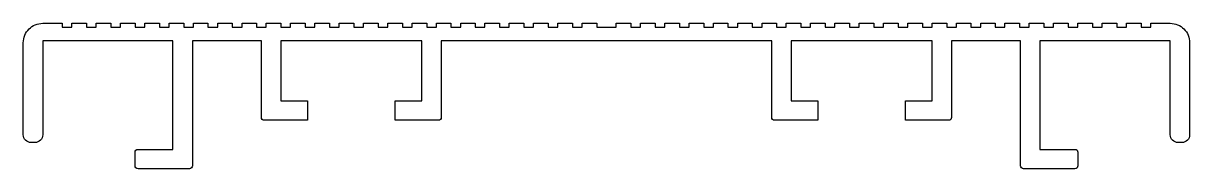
# Model space of a CAD drawing. Extents: x 51 to 171, y 127 to 142.
import ezdxf

# ---------------------------------------------------------------- set-up
doc = ezdxf.new("R2010")
doc.units = 0
doc.layers.get('0').update_dxf_attribs({"linetype": 'CONTINUOUS'})

msp = doc.modelspace()

# ---------------------------------------------------------------- linework, layer by layer
msp.add_lwpolyline([(60.45, 141.5), (61.45, 141.5), (61.45, 141.9), (62.95, 141.9), (62.95, 141.5), (63.95, 141.5), (63.95, 141.9), (65.45, 141.9), (65.45, 141.5), (66.45, 141.5), (66.45, 141.9), (67.95, 141.9), (67.95, 141.5), (68.95, 141.5), (68.95, 141.9), (70.45, 141.9), (70.45, 141.5), (71.45, 141.5), (71.45, 141.9), (72.95, 141.9), (72.95, 141.5), (73.95, 141.5), (73.95, 141.9), (75.45, 141.9), (75.45, 141.5), (76.45, 141.5), (76.45, 141.9), (77.95, 141.9), (77.95, 141.5), (78.95, 141.5), (78.95, 141.9), (80.45, 141.9), (80.45, 141.5), (81.45, 141.5), (81.45, 141.9), (82.95, 141.9), (82.95, 141.5), (83.95, 141.5), (83.95, 141.9), (85.45, 141.9), (85.45, 141.5), (86.45, 141.5), (86.45, 141.9), (87.95, 141.9), (87.95, 141.5), (88.95, 141.5), (88.95, 141.9), (90.45, 141.9), (90.45, 141.5), (91.45, 141.5), (91.45, 141.9), (92.95, 141.9), (92.95, 141.5), (93.95, 141.5), (93.95, 141.9), (95.45, 141.9), (95.45, 141.5), (96.45, 141.5), (96.45, 141.9), (97.95, 141.9), (97.95, 141.5), (98.95, 141.5), (98.95, 141.9), (100.45, 141.9), (100.45, 141.5), (101.45, 141.5), (101.45, 141.9), (102.95, 141.9), (102.95, 141.5), (103.95, 141.5), (103.95, 141.9), (105.45, 141.9), (105.45, 141.5), (106.45, 141.5), (106.45, 141.9), (107.95, 141.9), (107.95, 141.5), (108.95, 141.5), (108.95, 141.9), (110.45, 141.9), (110.45, 141.5), (111.45, 141.5), (112.45, 141.5), (112.45, 141.9), (113.95, 141.9), (113.95, 141.5), (114.95, 141.5), (114.95, 141.9), (116.45, 141.9), (116.45, 141.5), (117.45, 141.5), (117.45, 141.9), (118.95, 141.9), (118.95, 141.5), (119.95, 141.5), (119.95, 141.9), (121.45, 141.9), (121.45, 141.5), (122.45, 141.5), (122.45, 141.9), (123.95, 141.9), (123.95, 141.5), (124.95, 141.5), (124.95, 141.9), (126.45, 141.9), (126.45, 141.5), (127.45, 141.5), (127.45, 141.9), (128.95, 141.9), (128.95, 141.5), (129.95, 141.5), (129.95, 141.9), (131.45, 141.9), (131.45, 141.5), (132.45, 141.5), (132.45, 141.9), (133.95, 141.9), (133.95, 141.5), (134.95, 141.5), (134.95, 141.9), (136.45, 141.9), (136.45, 141.5), (137.45, 141.5), (137.45, 141.9), (138.95, 141.9), (138.95, 141.5), (139.95, 141.5), (139.95, 141.9), (141.45, 141.9), (141.45, 141.5), (142.45, 141.5), (142.45, 141.9), (143.95, 141.9), (143.95, 141.5), (144.95, 141.5), (144.95, 141.9), (146.45, 141.9), (146.45, 141.5), (147.45, 141.5), (147.45, 141.9), (148.95, 141.9), (148.95, 141.5), (149.95, 141.5), (149.95, 141.9), (151.45, 141.9), (151.45, 141.5), (152.45, 141.5), (152.45, 141.9), (153.95, 141.9), (153.95, 141.5), (154.95, 141.5), (154.95, 141.9), (156.45, 141.9), (156.45, 141.5), (157.45, 141.5), (157.45, 141.9), (158.95, 141.9), (158.95, 141.5), (159.95, 141.5), (159.95, 141.9), (161.45, 141.9), (161.45, 141.5), (162.45, 141.5), (162.45, 141.9), (163.95, 141.9), (163.95, 141.5), (164.95, 141.5), (164.95, 141.9), (166.45, 141.9), (166.45, 141.5), (167.45, 141.5), (167.45, 141.9), (169.45, 141.9, -0.414214), (171.45, 139.9), (171.45, 130.4, -0.414214), (170.65, 129.6), (170.25, 129.6, -0.414214), (169.45, 130.4), (169.45, 140.1), (156.05, 140.1), (156.05, 128.9), (159.65, 128.9, -0.414214), (159.95, 128.6), (159.95, 127.2, -0.414214), (159.65, 126.9), (154.35, 126.9, -0.414214), (154.05, 127.2), (154.05, 140.1), (146.95, 140.1), (146.95, 132.2, -0.414214), (146.65, 131.9), (142.2, 131.9), (142.2, 133.9), (144.95, 133.9), (144.95, 140.1), (130.45, 140.1), (130.45, 133.9), (133.2, 133.9), (133.2, 131.9), (128.75, 131.9, -0.414214), (128.45, 132.2), (128.45, 140.1), (94.45, 140.1), (94.45, 132.2, -0.414214), (94.15, 131.9), (89.7, 131.9), (89.7, 133.9), (92.45, 133.9), (92.45, 140.1), (77.95, 140.1), (77.95, 133.9), (80.7, 133.9), (80.7, 131.9), (76.25, 131.9, -0.414214), (75.95, 132.2), (75.95, 140.1), (68.85, 140.1), (68.85, 127.2, -0.414214), (68.55, 126.9), (63.25, 126.9, -0.414214), (62.95, 127.2), (62.95, 128.6, -0.414214), (63.25, 128.9), (66.85, 128.9), (66.85, 140.1), (53.45, 140.1), (53.45, 130.4, -0.414214), (52.65, 129.6), (52.25, 129.6, -0.414214), (51.45, 130.4), (51.45, 139.9, -0.414214), (53.45, 141.9), (55.45, 141.9), (55.45, 141.5), (56.45, 141.5), (56.45, 141.9), (57.95, 141.9), (57.95, 141.5), (58.95, 141.5), (58.95, 141.9), (60.45, 141.9)], format="xyb", close=True)

doc.saveas('drawing.dxf')
